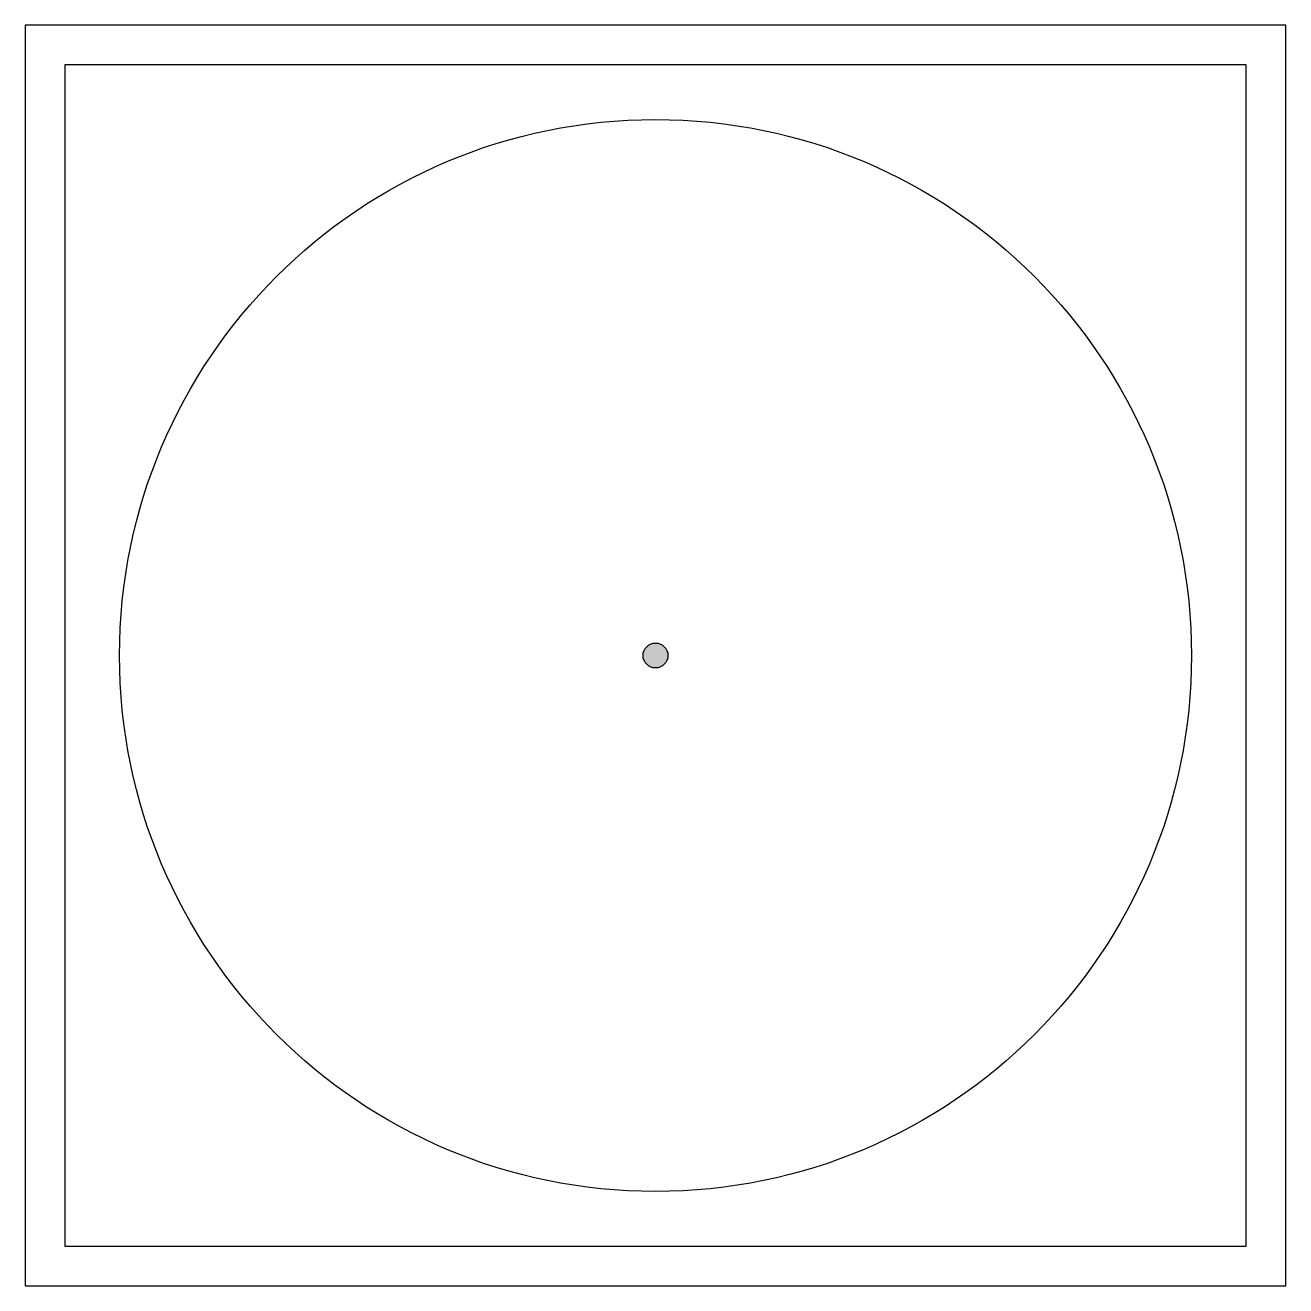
# Model space of a CAD drawing. Header units: millimetres. Extents: x 0 to 1000, y 0 to 1000.
import ezdxf

# ---------------------------------------------------------------- set-up
doc = ezdxf.new("R2010")
doc.units = ezdxf.units.MM
doc.layers.get('0').update_dxf_attribs({"color": 2})
doc.layers.add('1', color=1, linetype='Continuous')
doc.layers.add('3', color=7, linetype='Continuous')

msp = doc.modelspace()

# ---------------------------------------------------------------- hatches: boundary and pattern name
at = {"layer": '3'}
msp.add_hatch(color=256, dxfattribs=at).paths.add_polyline_path([(509.9, 500, 1), (490.1, 500, 1)])

# ---------------------------------------------------------------- linework, layer by layer
at = {"color": 2}
msp.add_lwpolyline([(0, 0), (1000, 0), (1000, 1000), (0, 1000)], close=True, dxfattribs=at)
at = {"layer": '1', "color": 1}
for p, q in [((31.4, 968.7), (31.4, 31.3)), ((968.6, 968.7), (31.4, 968.7)), ((968.6, 31.3), (968.6, 968.7)), ((31.4, 31.3), (968.6, 31.3))]:
    msp.add_line(p, q, dxfattribs=at)
at = {"layer": '3'}
for radius in [425.2, 9.87]:
    msp.add_circle((500, 500), radius, dxfattribs=at)

doc.saveas('drawing.dxf')
